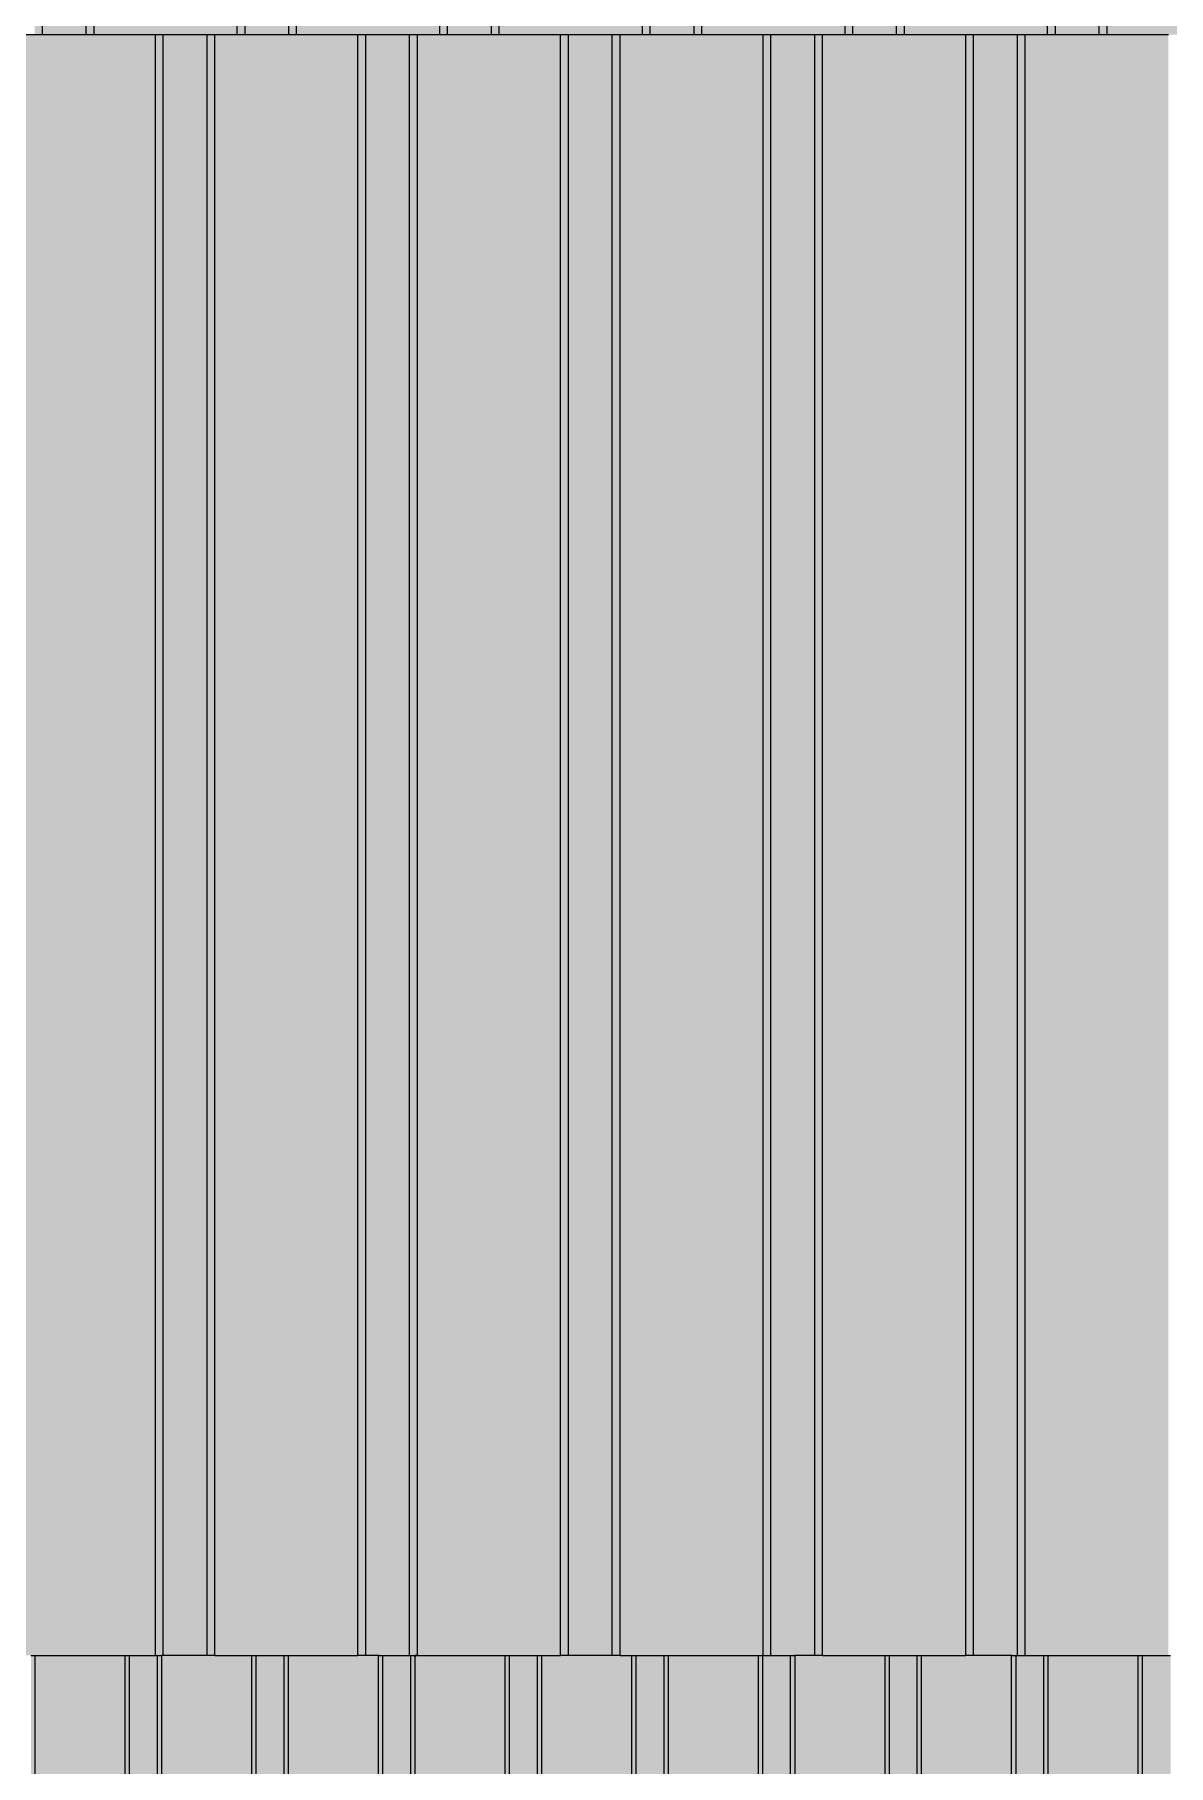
# Model space of a CAD drawing. Header units: millimetres. Extents: x 365175 to 2667127, y -330297 to -162108.
# Drawn here: x 2034039 to 2036277, y -322311 to -318894 of the extents above; entities that cross this region are included whole.
import ezdxf

# ---------------------------------------------------------------- set-up
doc = ezdxf.new("R2010")
doc.units = ezdxf.units.MM
doc.header["$MEASUREMENT"] = 0

# ---------------------------------------------------------------- blocks, each defined once
blk = doc.blocks.new('Élément de coupe_802_2', base_point=(2255931.670114369, -327094.3607468656))
at = {"linetype": 'Continuous', "lineweight": 0, "true_color": 0x000000}
for points in [[(2034040.260121653, -327094.3607468656), (2034040.260121653, -322094.3607468656), (2034031.613893901, -322094.3607468656), (2034031.613893901, -327094.3607468656)], [(2034217.96766615, -327094.3607468656), (2034217.96766615, -322094.3607468656), (2034040.260121653, -322094.3607468656), (2034040.260121653, -327094.3607468656)], [(2034058.564109652, -327094.3607092967), (2034217.967698724, -327094.3607281819), (2034217.967501846, -322094.3610065766), (2034058.564109652, -322387.3466021455)], [(2034226.613893901, -327094.3607468656), (2034226.613893901, -322094.3607468656), (2034217.96766615, -322094.3607468656), (2034217.96766615, -327094.3607468656)], [(2034226.613893901, -327094.3607468656), (2034226.613893901, -322094.3607468656), (2034217.96766615, -322094.3607468656), (2034217.96766615, -327094.3607468656)], [(2034281.613893901, -327094.3607468656), (2034281.613893901, -322094.3607468656), (2034226.613893901, -322094.3607468656), (2034226.613893901, -327094.3607468656)], [(2034290.260121653, -327094.3607468656), (2034290.260121653, -322094.3607468656), (2034281.613893901, -322094.3607468656), (2034281.613893901, -327094.3607468656)], [(2034289.427427594, -322100.3257145023), (2034290.260125058, -322128.5424581891), (2034290.26012179, -322094.3607499209), (2034289.427427594, -322094.3607562896)], [(2034290.260103404, -322094.3607573327), (2034290.260103404, -322128.5424673405), (2034359.743056163, -322128.5424464841), (2034394.780669509, -322094.360670112)], [(2034467.96766615, -327094.3607468656), (2034467.96766615, -322094.3607468656), (2034290.260121653, -322094.3607468656), (2034290.260121653, -327094.3607468656)], [(2034308.564025777, -322387.3466502542), (2034308.564025777, -327094.3607574054), (2034467.967680475, -327094.3607386492), (2034467.967614849, -322094.3607136867)], [(2034476.613893901, -327094.3607468656), (2034476.613893901, -322094.3607468656), (2034467.96766615, -322094.3607468656), (2034467.96766615, -327094.3607468656)], [(2034476.613893901, -327094.3607468656), (2034476.613893901, -322094.3607468656), (2034467.96766615, -322094.3607468656), (2034467.96766615, -327094.3607468656)], [(2034531.613893901, -327094.3607468656), (2034531.613893901, -322094.3607468656), (2034476.613893901, -322094.3607468656), (2034476.613893901, -327094.3607468656)], [(2034540.260121653, -327094.3607468656), (2034540.260121653, -322094.3607468656), (2034531.613893901, -322094.3607468656), (2034531.613893901, -327094.3607468656)], [(2034717.96766615, -327094.3607468656), (2034717.96766615, -322094.3607468656), (2034540.260121653, -322094.3607468656), (2034540.260121653, -327094.3607468656)], [(2034558.564109652, -322387.3466021455), (2034558.564109652, -327094.3607092967), (2034717.967698724, -327094.360728182), (2034717.967698724, -322094.3607416027), (2034673.242977622, -322094.3609128444), (2034673.242977622, -322128.5424708027), (2034699.370494112, -322128.5424911806)], [(2034726.613893901, -327094.3607468656), (2034726.613893901, -322094.3607468656), (2034717.96766615, -322094.3607468656), (2034717.96766615, -327094.3607468656)], [(2034726.613893901, -327094.3607468656), (2034726.613893901, -322094.3607468656), (2034717.96766615, -322094.3607468656), (2034717.96766615, -327094.3607468656)], [(2034781.613893901, -327094.3607468656), (2034781.613893901, -322094.3607468656), (2034726.613893901, -322094.3607468656), (2034726.613893901, -327094.3607468656)], [(2034790.260121653, -327094.3607468656), (2034790.260121653, -322094.3607468656), (2034781.613893901, -322094.3607468656), (2034781.613893901, -327094.3607468656)], [(2034790.26012179, -322094.3607499209), (2034789.943963074, -322094.360653736), (2034790.26012179, -322098.7708194089)], [(2034794.780631937, -322094.3607123365), (2034790.260121653, -322094.3607468655), (2034790.260121653, -322098.7707898006)], [(2034967.96766615, -327094.3607468656), (2034967.96766615, -322094.3607468656), (2034790.260121653, -322094.3607468656), (2034790.260121653, -327094.3607468656)], [(2034808.564044026, -322387.3467158118), (2034808.564044026, -327094.3607469382), (2034967.967698724, -327094.3607281819), (2034967.967633098, -322094.3609312937)], [(2034976.613893901, -327094.3607468656), (2034976.613893901, -322094.3607468656), (2034967.96766615, -322094.3607468656), (2034967.96766615, -327094.3607468656)], [(2034976.613893901, -327094.3607468656), (2034976.613893901, -322094.3607468656), (2034967.96766615, -322094.3607468656), (2034967.96766615, -327094.3607468656)], [(2035031.613893901, -327094.3607468656), (2035031.613893901, -322094.3607468656), (2034976.613893901, -322094.3607468656), (2034976.613893901, -327094.3607468656)], [(2035040.260121653, -327094.3607468656), (2035040.260121653, -322094.3607468656), (2035031.613893901, -322094.3607468656), (2035031.613893901, -327094.3607468656)], [(2035217.96766615, -327094.3607468656), (2035217.96766615, -322094.3607468656), (2035040.260121653, -322094.3607468656), (2035040.260121653, -327094.3607468656)], [(2035058.564044255, -322387.3465796238), (2035058.564044255, -327094.3607456629), (2035217.967635321, -327094.3607645482), (2035217.967569696, -322094.3606770323)], [(2035194.780684789, -322094.3607403404), (2035073.24298784, -322094.3607120165), (2035073.24298784, -322128.5423464272), (2035159.743005379, -322128.5424787569)], [(2035226.613893901, -327094.3607468656), (2035226.613893901, -322094.3607468656), (2035217.96766615, -322094.3607468656), (2035217.96766615, -327094.3607468656)], [(2035226.613893901, -327094.3607468656), (2035226.613893901, -322094.3607468656), (2035217.96766615, -322094.3607468656), (2035217.96766615, -327094.3607468656)], [(2035281.613893901, -327094.3607468656), (2035281.613893901, -322094.3607468656), (2035226.613893901, -322094.3607468656), (2035226.613893901, -327094.3607468656)], [(2035290.260121653, -327094.3607468656), (2035290.260121653, -322094.3607468656), (2035281.613893901, -322094.3607468656), (2035281.613893901, -327094.3607468656)], [(2035290.260121653, -322094.3607468656), (2035290.260121653, -327094.3607468656), (2035467.967665224, -327094.3607468656), (2035467.967665224, -322094.3608213714)], [(2035308.56410965, -322387.346602115), (2035308.56410965, -327094.3607087758), (2035467.96763308, -327094.3607653026), (2035467.967501828, -322094.3608545272)], [(2035467.967654566, -322094.3607706836), (2035467.967654566, -327094.3607468656), (2035476.613912542, -327094.3607468656), (2035476.613838036, -322094.3607706836)], [(2035467.967654566, -322094.3607706836), (2035467.967654566, -327094.3607468656), (2035476.613912542, -327094.3607468656), (2035476.613838036, -322094.3607706836)], [(2035531.613875986, -322094.3607706836), (2035476.613861347, -322094.3607706836), (2035476.613861347, -327094.3607468656), (2035531.613875986, -327094.3607468656)], [(2035531.613875795, -322094.3607706836), (2035531.613875795, -327094.3607468656), (2035540.260133771, -327094.3607468656), (2035540.260059265, -322094.3607706836)], [(2035540.260059529, -322094.3607765486), (2035539.25139212, -322094.3606428435), (2035540.260121616, -322128.5423893709)], [(2035594.7807194, -322094.3607293711), (2035540.260082575, -322094.3607706836), (2035540.260082575, -322128.5423287618), (2035559.743040305, -322128.5424674799)], [(2035717.9676253, -322094.3607706836), (2035540.260082575, -322094.3607706836), (2035540.260157081, -327094.3607468656), (2035717.967699806, -327094.3607468656)], [(2035558.564136265, -327094.3608650648), (2035717.967725896, -327094.3607319007), (2035717.967725896, -322094.3607277793), (2035558.564136265, -322387.3466653748)], [(2035717.967661504, -322094.3607706836), (2035717.967661504, -327094.3607468656), (2035726.61391948, -327094.3607468656), (2035726.613844974, -322094.3607706836)], [(2035717.967661504, -322094.3607706836), (2035717.967661504, -327094.3607468656), (2035726.61391948, -327094.3607468656), (2035726.613844974, -322094.3607706836)], [(2035781.613882924, -322094.3607706836), (2035726.613868285, -322094.3607706836), (2035726.613868285, -327094.3607468656), (2035781.613882924, -327094.3607468656)], [(2035781.613882733, -322094.3607706836), (2035781.613882733, -327094.3607468656), (2035790.260140709, -327094.3607468656), (2035790.260066203, -322094.3607706836)], [(2035967.967632238, -322094.3607706836), (2035790.260089513, -322094.3607706836), (2035790.260089513, -327094.3607468656), (2035967.967632238, -327094.3607468656)], [(2035949.370462882, -322128.5424612125), (2035808.564077617, -322387.3466496808), (2035808.564077617, -327094.3607076973), (2035967.967601974, -327094.3607642241), (2035967.967601974, -322094.3608251056), (2035873.242950859, -322094.3607381568), (2035873.242950859, -322128.5424483598)], [(2035967.96766615, -322094.3607706836), (2035967.96766615, -327094.3607468656), (2035976.613924126, -327094.3607468656), (2035976.61384962, -322094.3607706836)], [(2035967.96766615, -322094.3607706836), (2035967.96766615, -327094.3607468656), (2035976.613924126, -327094.3607468656), (2035976.61384962, -322094.3607706836)], [(2036031.613889862, -322094.3607706836), (2035976.613875223, -322094.3607706836), (2035976.613875223, -327094.3607468656), (2036031.613889862, -327094.3607468656)], [(2036040.260073141, -322094.3607706836), (2036031.613889671, -322094.3607706836), (2036031.613889671, -327094.3607468656), (2036040.260147647, -327094.3607468656)], [(2036217.967639176, -322094.3607706836), (2036040.260096452, -322094.3607706836), (2036040.260096452, -327094.3607468656), (2036217.967639176, -327094.3607468656)], [(2036058.564084395, -322387.3466157118), (2036058.564084395, -327094.3607085887), (2036217.967607358, -327094.3607651155), (2036217.967541732, -322094.3607553157)], [(2036217.96766615, -322094.3607706836), (2036217.96766615, -327094.3607468656), (2036226.613924126, -327094.3607468656), (2036226.613924126, -322094.3607706836)], [(2036217.96766615, -322094.3607706836), (2036217.96766615, -327094.3607468656), (2036226.613924126, -327094.3607468656), (2036226.613924126, -322094.3607706836)], [(2036281.6138968, -322094.3607706836), (2036226.613882161, -322094.3607706836), (2036226.613882161, -327094.3607468656), (2036281.6138968, -327094.3607468656)]]:
    blk.add_hatch(color=18, dxfattribs=at).paths.add_polyline_path(points)
at = {"color": 7, "linetype": 'Continuous', "lineweight": 5}
for p, q in [((2034031.613893901, -322094.3607468656), (2034040.260121653, -322094.3607468656)), ((2034040.260121653, -327094.3607468656), (2034040.260121653, -322094.3607468656)), ((2034040.260121653, -322094.3607468656), (2034217.96766615, -322094.3607468656)), ((2034217.96766615, -327094.3607468656), (2034217.96766615, -322094.3607468656)), ((2034217.96766615, -322094.3607468656), (2034226.613893901, -322094.3607468656)), ((2034226.613893901, -327094.3607468656), (2034226.613893901, -322094.3607468656)), ((2034226.613893901, -322094.3607468656), (2034281.613893901, -322094.3607468656)), ((2034281.613893901, -327094.3607468656), (2034281.613893901, -322094.3607468656)), ((2034281.613893901, -322094.3607468656), (2034289.472118885, -322094.3607468656)), ((2034290.260121653, -327094.3607468656), (2034290.260121653, -322094.3607468656)), ((2034394.780651036, -322094.3607468656), (2034467.96766615, -322094.3607468656)), ((2034467.96766615, -327094.3607468656), (2034467.96766615, -322094.3607468656)), ((2034467.96766615, -322094.3607468656), (2034476.613893901, -322094.3607468656)), ((2034476.613893901, -327094.3607468656), (2034476.613893901, -322094.3607468656)), ((2034476.613893901, -322094.3607468656), (2034531.613893901, -322094.3607468656)), ((2034531.613893901, -327094.3607468656), (2034531.613893901, -322094.3607468656)), ((2034531.613893901, -322094.3607468656), (2034540.260121653, -322094.3607468656)), ((2034540.260121653, -327094.3607468656), (2034540.260121653, -322094.3607468656)), ((2034540.260121653, -322094.3607468656), (2034677.416995963, -322094.3607468656)), ((2034717.96766615, -327094.3607468656), (2034717.96766615, -322094.3607468656)), ((2034718.976392721, -322094.3607468656), (2034726.613893901, -322094.3607468656)), ((2034726.613893901, -327094.3607468656), (2034726.613893901, -322094.3607468656)), ((2034726.613893901, -322094.3607468656), (2034781.613893901, -322094.3607468656)), ((2034781.613893901, -327094.3607468656), (2034781.613893901, -322094.3607468656)), ((2034781.613893901, -322094.3607468656), (2034789.943963698, -322094.3607468656)), ((2034790.260121653, -327094.3607468656), (2034790.260121653, -322094.3607468656)), ((2034794.780651036, -322094.3607468656), (2034967.96766615, -322094.3607468656)), ((2034967.96766615, -327094.3607468656), (2034967.96766615, -322094.3607468656)), ((2034967.96766615, -322094.3607468656), (2034976.613893901, -322094.3607468656)), ((2034976.613893901, -327094.3607468656), (2034976.613893901, -322094.3607468656)), ((2034976.613893901, -322094.3607468656), (2035031.613893901, -322094.3607468656)), ((2035031.613893901, -327094.3607468656), (2035031.613893901, -322094.3607468656)), ((2035031.613893901, -322094.3607468656), (2035040.260121653, -322094.3607468656)), ((2035040.260121653, -327094.3607468656), (2035040.260121653, -322094.3607468656)), ((2035040.260121653, -322094.3607468656), (2035077.416995963, -322094.3607468656)), ((2035194.780651036, -322094.3607468656), (2035217.96766615, -322094.3607468656)), ((2035217.96766615, -327094.3607468656), (2035217.96766615, -322094.3607468656)), ((2035217.96766615, -322094.3607468656), (2035226.613893901, -322094.3607468656)), ((2035226.613893901, -327094.3607468656), (2035226.613893901, -322094.3607468656)), ((2035226.613893901, -322094.3607468656), (2035281.613893901, -322094.3607468656)), ((2035281.613893901, -327094.3607468656), (2035281.613893901, -322094.3607468656)), ((2035281.613893901, -322094.3607468656), (2035290.260121653, -322094.3607468656)), ((2035290.260121653, -327094.3607468656), (2035290.260121653, -322094.3607468656)), ((2035290.260121653, -322094.3607468656), (2035467.96766615, -322094.3607468656)), ((2035467.96766615, -327094.3607468656), (2035467.96766615, -322094.3607468656)), ((2035467.96766615, -322094.3607468656), (2035476.613893901, -322094.3607468656)), ((2035476.613893901, -327094.3607468656), (2035476.613893901, -322094.3607468656)), ((2035476.613893901, -322094.3607468656), (2035531.613893901, -322094.3607468656)), ((2035531.613893901, -327094.3607468656), (2035531.613893901, -322094.3607468656)), ((2035531.613893901, -322094.3607468656), (2035539.251395082, -322094.3607468656)), ((2035540.260121653, -327094.3607468656), (2035540.260121653, -322094.3607468656)), ((2035594.780651037, -322094.3607468656), (2035717.96766615, -322094.3607468656)), ((2035717.96766615, -327094.3607468656), (2035717.96766615, -322094.3607468656)), ((2035717.96766615, -322094.3607468656), (2035726.613893901, -322094.3607468656)), ((2035726.613893901, -327094.3607468656), (2035726.613893901, -322094.3607468656)), ((2035726.613893901, -322094.3607468656), (2035781.613893901, -322094.3607468656)), ((2035781.613893901, -327094.3607468656), (2035781.613893901, -322094.3607468656)), ((2035781.613893901, -322094.3607468656), (2035790.260121653, -322094.3607468656)), ((2035790.260121653, -327094.3607468656), (2035790.260121653, -322094.3607468656)), ((2035790.260121653, -322094.3607468656), (2035877.416995963, -322094.3607468656)), ((2035967.96766615, -327094.3607468656), (2035967.96766615, -322094.3607468656)), ((2035968.976392721, -322094.3607468656), (2035976.613893901, -322094.3607468656)), ((2035976.613893901, -327094.3607468656), (2035976.613893901, -322094.3607468656)), ((2035976.613893901, -322094.3607468656), (2036031.613893901, -322094.3607468656)), ((2036031.613893901, -327094.3607468656), (2036031.613893901, -322094.3607468656)), ((2036031.613893901, -322094.3607468656), (2036040.260121653, -322094.3607468656)), ((2036040.260121653, -327094.3607468656), (2036040.260121653, -322094.3607468656)), ((2036040.260121653, -322094.3607468656), (2036217.96766615, -322094.3607468656)), ((2036217.96766615, -327094.3607468656), (2036217.96766615, -322094.3607468656)), ((2036217.96766615, -322094.3607468656), (2036226.613893901, -322094.3607468656)), ((2036226.613893901, -327094.3607468656), (2036226.613893901, -322094.3607468656)), ((2036226.613893901, -322094.3607468656), (2036281.613893901, -322094.3607468656))]:
    blk.add_line(p, q, dxfattribs=at)
blk = doc.blocks.new('Élément de coupe_834_2', base_point=(2255931.670114369, -327094.3607468656))
at = {"linetype": 'Continuous', "lineweight": 0, "true_color": 0x000000}
for points in [[(2034277.416995963, -322094.3607468656), (2034277.416995963, -318894.3607468656), (2033994.780651036, -318894.3607468656), (2033994.780651036, -322094.3607468656)], [(2034273.243000443, -322094.3608003246), (2034277.417002906, -322094.3607428831), (2034277.417002906, -318894.3607287881), (2034273.243000443, -318928.5424342808)], [(2034292.8488235, -322094.3607468656), (2034292.8488235, -318894.3607468656), (2034277.416995963, -318894.3607468656), (2034277.416995963, -322094.3607468656)], [(2034292.8488235, -322094.3607468656), (2034292.8488235, -318894.3607468656), (2034277.416995963, -318894.3607468656), (2034277.416995963, -322094.3607468656)], [(2034379.3488235, -322094.3607468656), (2034379.3488235, -318894.3607468656), (2034292.8488235, -318894.3607468656), (2034292.8488235, -322094.3607468656)], [(2034394.780651036, -322094.3607468656), (2034394.780651036, -318894.3607468656), (2034379.3488235, -318894.3607468656), (2034379.3488235, -322094.3607468656)], [(2034677.416995963, -322094.3607468656), (2034677.416995963, -318894.3607468656), (2034394.780651036, -318894.3607468656), (2034394.780651036, -322094.3607468656)], [(2034673.24304369, -322094.3607755193), (2034677.417002906, -322094.3607428831), (2034677.417002906, -318894.3607287881), (2034673.24304369, -318928.5424094755)], [(2034692.8488235, -322094.3607468656), (2034692.8488235, -318894.3607468656), (2034677.416995963, -318894.3607468656), (2034677.416995963, -322094.3607468656)], [(2034692.8488235, -322094.3607468656), (2034692.8488235, -318894.3607468656), (2034677.416995963, -318894.3607468656), (2034677.416995963, -322094.3607468656)], [(2034779.3488235, -322094.3607468656), (2034779.3488235, -318894.3607468656), (2034692.8488235, -318894.3607468656), (2034692.8488235, -322094.3607468656)], [(2034794.780651036, -322094.3607468656), (2034794.780651036, -318894.3607468656), (2034779.3488235, -318894.3607468656), (2034779.3488235, -322094.3607468656)], [(2035077.416995963, -322094.3607468656), (2035077.416995963, -318894.3607468656), (2034794.780651036, -318894.3607468656), (2034794.780651036, -322094.3607468656)], [(2035073.243025732, -322094.3607858198), (2035077.416984948, -322094.3607531835), (2035077.416941701, -318894.3607638939), (2035073.243025732, -318928.542419776)], [(2035092.8488235, -322094.3607468656), (2035092.8488235, -318894.3607468656), (2035077.416995963, -318894.3607468656), (2035077.416995963, -322094.3607468656)], [(2035092.8488235, -322094.3607468656), (2035092.8488235, -318894.3607468656), (2035077.416995963, -318894.3607468656), (2035077.416995963, -322094.3607468656)], [(2035179.3488235, -322094.3607468656), (2035179.3488235, -318894.3607468656), (2035092.8488235, -318894.3607468656), (2035092.8488235, -322094.3607468656)], [(2035194.780651036, -322094.3607468656), (2035194.780651036, -318894.3607468656), (2035179.3488235, -318894.3607468656), (2035179.3488235, -322094.3607468656)], [(2035194.780651036, -318894.3607468656), (2035194.780651036, -322094.3607580362), (2035477.416944134, -322094.3607580362), (2035477.416991818, -318894.3607468656)], [(2035477.417001346, -318894.3607287881), (2035473.242998906, -318928.5424340921), (2035473.242998906, -322094.3607826619), (2035477.4169581, -322094.3607500257)], [(2035477.417000297, -318894.3607468656), (2035477.416952614, -322094.3607706836), (2035492.848848396, -322094.3607706836), (2035492.848800712, -318894.3607468656)], [(2035477.417000297, -318894.3607468656), (2035477.416952614, -322094.3607706836), (2035492.848848396, -322094.3607706836), (2035492.848800712, -318894.3607468656)], [(2035492.8488235, -318894.3607468656), (2035492.8488235, -322094.3607706836), (2035579.348788381, -322094.3607706836), (2035579.348836065, -318894.3607468656)], [(2035579.348810921, -318894.3607468656), (2035579.348810921, -322094.3607706836), (2035594.780706704, -322094.3607706836), (2035594.78065902, -318894.3607468656)], [(2035594.780651037, -318894.3607468656), (2035594.78069872, -322094.3607706836), (2035877.417040618, -322094.3607706836), (2035877.416992935, -318894.3607468656)], [(2035877.417007062, -318894.3607287881), (2035873.243004537, -318928.5424347834), (2035873.243004537, -322094.3607972729), (2035877.417050309, -322094.3607651255)], [(2035877.416995963, -318894.3607468656), (2035877.417043647, -322094.3607706836), (2035892.848796379, -322094.3607706836), (2035892.848844062, -318894.3607468656)], [(2035877.416995963, -318894.3607468656), (2035877.417043647, -322094.3607706836), (2035892.848796379, -322094.3607706836), (2035892.848844062, -318894.3607468656)], [(2035892.84880713, -318894.3607468656), (2035892.84880713, -322094.3607706836), (2035979.348772011, -322094.3607706836), (2035979.348819695, -318894.3607468656)], [(2035979.348826633, -318894.3607468656), (2035979.348778949, -322094.3607706836), (2035994.780674732, -322094.3607706836), (2035994.780674732, -318894.3607468656)], [(2035994.780651036, -318894.3607468656), (2035994.780651036, -322094.3607706836), (2036277.416992935, -322094.3607706836), (2036277.416992935, -318894.3607468656)], [(2036277.416972273, -318894.3607474231), (2036273.243013029, -318928.542428335), (2036273.243013029, -322094.3607650712), (2036277.416972273, -322094.3607825345)]]:
    blk.add_hatch(color=18, dxfattribs=at).paths.add_polyline_path(points)
at = {"color": 7, "linetype": 'Continuous', "lineweight": 5}
for p, q in [((2033994.780651036, -318894.3607468656), (2034277.416995963, -318894.3607468656)), ((2034277.416995963, -322094.3607468656), (2034277.416995963, -318894.3607468656)), ((2034277.416995963, -318894.3607468656), (2034292.8488235, -318894.3607468656)), ((2034292.8488235, -322094.3607468656), (2034292.8488235, -318894.3607468656)), ((2034292.8488235, -318894.3607468656), (2034379.3488235, -318894.3607468656)), ((2034379.3488235, -322094.3607468656), (2034379.3488235, -318894.3607468656)), ((2034379.3488235, -318894.3607468656), (2034394.780651036, -318894.3607468656)), ((2034394.780651036, -322094.3607468656), (2034394.780651036, -318894.3607468656)), ((2034394.780651036, -318894.3607468656), (2034677.416995963, -318894.3607468656)), ((2034677.416995963, -322094.3607468656), (2034677.416995963, -318894.3607468656)), ((2034677.416995963, -318894.3607468656), (2034692.8488235, -318894.3607468656)), ((2034692.8488235, -322094.3607468656), (2034692.8488235, -318894.3607468656)), ((2034692.8488235, -318894.3607468656), (2034779.3488235, -318894.3607468656)), ((2034779.3488235, -322094.3607468656), (2034779.3488235, -318894.3607468656)), ((2034779.3488235, -318894.3607468656), (2034794.780651036, -318894.3607468656)), ((2034794.780651036, -322094.3607468656), (2034794.780651036, -318894.3607468656)), ((2034794.780651036, -318894.3607468656), (2035077.416995963, -318894.3607468656)), ((2035077.416995963, -322094.3607468656), (2035077.416995963, -318894.3607468656)), ((2035077.416995963, -318894.3607468656), (2035092.8488235, -318894.3607468656)), ((2035092.8488235, -322094.3607468656), (2035092.8488235, -318894.3607468656)), ((2035092.8488235, -318894.3607468656), (2035179.3488235, -318894.3607468656)), ((2035179.3488235, -322094.3607468656), (2035179.3488235, -318894.3607468656)), ((2035179.3488235, -318894.3607468656), (2035194.780651036, -318894.3607468656)), ((2035194.780651036, -322094.3607468656), (2035194.780651036, -318894.3607468656)), ((2035194.780651036, -318894.3607468656), (2035477.416995963, -318894.3607468656)), ((2035477.416995963, -322094.3607468656), (2035477.416995963, -318894.3607468656)), ((2035477.416995963, -318894.3607468656), (2035492.8488235, -318894.3607468656)), ((2035492.8488235, -322094.3607468656), (2035492.8488235, -318894.3607468656)), ((2035492.8488235, -318894.3607468656), (2035579.3488235, -318894.3607468656)), ((2035579.3488235, -322094.3607468656), (2035579.3488235, -318894.3607468656)), ((2035579.3488235, -318894.3607468656), (2035594.780651037, -318894.3607468656)), ((2035594.780651037, -322094.3607468656), (2035594.780651037, -318894.3607468656)), ((2035594.780651037, -318894.3607468656), (2035877.416995963, -318894.3607468656)), ((2035877.416995963, -322094.3607468656), (2035877.416995963, -318894.3607468656)), ((2035877.416995963, -318894.3607468656), (2035892.8488235, -318894.3607468656)), ((2035892.8488235, -322094.3607468656), (2035892.8488235, -318894.3607468656)), ((2035892.8488235, -318894.3607468656), (2035979.3488235, -318894.3607468656)), ((2035979.3488235, -322094.3607468656), (2035979.3488235, -318894.3607468656)), ((2035979.3488235, -318894.3607468656), (2035994.780651036, -318894.3607468656)), ((2035994.780651036, -322094.3607468656), (2035994.780651036, -318894.3607468656)), ((2035994.780651036, -318894.3607468656), (2036277.416995963, -318894.3607468656)), ((2034292.8488235, -322094.3607468656), (2034289.472118885, -322094.3607468656)), ((2034379.3488235, -322094.3607468656), (2034292.8488235, -322094.3607468656)), ((2034394.780651036, -322094.3607468656), (2034379.3488235, -322094.3607468656)), ((2034692.8488235, -322094.3607468656), (2034677.416995963, -322094.3607468656)), ((2034718.976392721, -322094.3607468656), (2034692.8488235, -322094.3607468656)), ((2034794.780651036, -322094.3607468656), (2034789.943963698, -322094.3607468656)), ((2035092.8488235, -322094.3607468656), (2035077.416995963, -322094.3607468656)), ((2035179.3488235, -322094.3607468656), (2035092.8488235, -322094.3607468656)), ((2035194.780651036, -322094.3607468656), (2035179.3488235, -322094.3607468656)), ((2035579.3488235, -322094.3607468656), (2035539.251395082, -322094.3607468656)), ((2035594.780651037, -322094.3607468656), (2035579.3488235, -322094.3607468656)), ((2035892.8488235, -322094.3607468656), (2035877.416995963, -322094.3607468656)), ((2035968.976392721, -322094.3607468656), (2035892.8488235, -322094.3607468656))]:
    blk.add_line(p, q, dxfattribs=at)
blk = doc.blocks.new('Élément de coupe_1161_2', base_point=(2255931.670114369, -327094.3607468656))
at = {"linetype": 'Continuous', "lineweight": 0, "true_color": 0x000000}
for points in [[(2034038.991276171, -318894.3607692173), (2034054.423112234, -318894.3607692173), (2034054.423112234, -308594.3607468656), (2034038.991276171, -308594.3607468656)], [(2034038.991276171, -318894.3607692173), (2034054.423112234, -318894.3607692173), (2034054.423112234, -308594.3607468656), (2034038.991276171, -308594.3607468656)], [(2034054.423112234, -318894.3607692173), (2034140.923027297, -318894.3607692173), (2034140.923027297, -308594.3607468656), (2034054.423112234, -308594.3607468656)], [(2034140.923027297, -318894.3607692173), (2034156.35486336, -318894.3607692173), (2034156.35486336, -308594.3607468656), (2034140.923027297, -308594.3607468656)], [(2034156.35486336, -318894.3608255158), (2034277.417144896, -318894.3606285384), (2034438.991364797, -318894.3606285384), (2034438.991364797, -308594.36083586), (2034156.35486336, -308594.36083586)], [(2034438.991276171, -318894.3607692173), (2034454.423112234, -318894.3607692173), (2034454.423112234, -308594.3607468656), (2034438.991276171, -308594.3607468656)], [(2034438.991276171, -318894.3607692173), (2034454.423112234, -318894.3607692173), (2034454.423112234, -308594.3607468656), (2034438.991276171, -308594.3607468656)], [(2034454.423112234, -318894.3607692173), (2034540.923027297, -318894.3607692173), (2034540.923027297, -308594.3607468656), (2034454.423112234, -308594.3607468656)], [(2034540.923027297, -318894.3607692173), (2034556.35486336, -318894.3607692173), (2034556.35486336, -308594.3607468656), (2034540.923027297, -308594.3607468656)], [(2034556.35486336, -318894.3607391838), (2034677.416970709, -318894.3607391838), (2034838.99127582, -318894.3607391838), (2034838.99127582, -308594.3607653561), (2034556.35486336, -308594.3607653561)], [(2034834.817103715, -318894.3607771926), (2034838.991313091, -318894.3607797691), (2034838.991175976, -308594.3607839555), (2034834.817240831, -308628.5423855339)], [(2034838.991276171, -318894.3607692173), (2034854.423112234, -318894.3607692173), (2034854.423112234, -308594.3607468656), (2034838.991276171, -308594.3607468656)], [(2034838.991276171, -318894.3607692173), (2034854.423112234, -318894.3607692173), (2034854.423112234, -308594.3607468656), (2034838.991276171, -308594.3607468656)], [(2034854.423112234, -318894.3607692173), (2034940.923027297, -318894.3607692173), (2034940.923027297, -308594.3607468656), (2034854.423112234, -308594.3607468656)], [(2034940.923027297, -318894.3607692173), (2034956.35486336, -318894.3607692173), (2034956.35486336, -308594.3607468656), (2034940.923027297, -308594.3607468656)], [(2034956.35486336, -318894.3607522686), (2035077.417103432, -318894.3607522686), (2035238.991338334, -318894.3607522686), (2035238.991338334, -308594.3608062689), (2034956.35486336, -308594.3608062689)], [(2035234.817223149, -318894.3608713696), (2035238.991295433, -318894.3607937501), (2035238.991158318, -308594.3607392859), (2035234.817223149, -308628.5424999014)], [(2035238.991276171, -318894.3607692173), (2035254.423112234, -318894.3607692173), (2035254.423112234, -308594.3607468656), (2035238.991276171, -308594.3607468656)], [(2035238.991276171, -318894.3607692173), (2035254.423112234, -318894.3607692173), (2035254.423112234, -308594.3607468656), (2035238.991276171, -308594.3607468656)], [(2035254.423112234, -318894.3607692173), (2035340.923027297, -318894.3607692173), (2035340.923027297, -308594.3607468656), (2035254.423112234, -308594.3607468656)], [(2035340.923027297, -318894.3607692173), (2035356.35486336, -318894.3607692173), (2035356.35486336, -308594.3607468656), (2035340.923027297, -308594.3607468656)], [(2035356.35486336, -318894.3606854236), (2035477.416915274, -318894.3608645195), (2035638.991365006, -318894.3608645195), (2035638.991365006, -308594.3608257176), (2035356.35486336, -308594.3608257176)], [(2035638.991244413, -308594.3606830882), (2035634.817172115, -308628.5425224626), (2035634.81730923, -318894.3610079418), (2035638.991381529, -318894.3609303223)], [(2035638.991276171, -318894.3607692173), (2035654.423112234, -318894.3607692173), (2035654.423112234, -308594.3607468656), (2035638.991276171, -308594.3607468656)], [(2035638.991276171, -318894.3607692173), (2035654.423112234, -318894.3607692173), (2035654.423112234, -308594.3607468656), (2035638.991276171, -308594.3607468656)], [(2035654.423112234, -318894.3607692173), (2035740.923027297, -318894.3607692173), (2035740.923027297, -308594.3607468656), (2035654.423112234, -308594.3607468656)], [(2035740.923027297, -318894.3607692173), (2035756.354863361, -318894.3607692173), (2035756.354863361, -308594.3607468656), (2035740.923027297, -308594.3607468656)], [(2035756.354863361, -318894.3607497063), (2035877.41707267, -318894.3605765708), (2036038.991251301, -318894.3605765708), (2036038.991251301, -308594.360750892), (2035756.354863361, -308594.360750892)], [(2036038.991276171, -318894.3607692173), (2036054.423112234, -318894.3607692173), (2036054.423112234, -308594.3607468656), (2036038.991276171, -308594.3607468656)], [(2036038.991276171, -318894.3607692173), (2036054.423112234, -318894.3607692173), (2036054.423112234, -308594.3607468656), (2036038.991276171, -308594.3607468656)], [(2036054.423112234, -318894.3607692173), (2036140.923027297, -318894.3607692173), (2036140.923027297, -308594.3607468656), (2036054.423112234, -308594.3607468656)], [(2036140.923027297, -318894.3607692173), (2036156.35486336, -318894.3607692173), (2036156.35486336, -308594.3607468656), (2036140.923027297, -308594.3607468656)], [(2036156.35486336, -318894.3608307496), (2036277.416982097, -318894.3608307496), (2036438.991287965, -318894.3608307496), (2036438.991287965, -308594.3606819492), (2036156.35486336, -308594.3606819492)]]:
    blk.add_hatch(color=18, dxfattribs=at).paths.add_polyline_path(points)
at = {"color": 7, "linetype": 'Continuous', "lineweight": 5}
for p, q in [((2034054.423018366, -318894.3607468656), (2034054.423018366, -308594.3607468656)), ((2034140.923018366, -318894.3607468656), (2034140.923018366, -308594.3607468656)), ((2034156.354845902, -318894.3607468656), (2034156.354845902, -308594.3607468656)), ((2034438.991190829, -318894.3607468656), (2034438.991190829, -308594.3607468656)), ((2034454.423018366, -318894.3607468656), (2034454.423018366, -308594.3607468656)), ((2034540.923018366, -318894.3607468656), (2034540.923018366, -308594.3607468656)), ((2034556.354845902, -318894.3607468656), (2034556.354845902, -308594.3607468656)), ((2034838.991190829, -318894.3607468656), (2034838.991190829, -308594.3607468656)), ((2034854.423018366, -318894.3607468656), (2034854.423018366, -308594.3607468656)), ((2034940.923018366, -318894.3607468656), (2034940.923018366, -308594.3607468656)), ((2034956.354845902, -318894.3607468656), (2034956.354845902, -308594.3607468656)), ((2035238.991190829, -318894.3607468656), (2035238.991190829, -308594.3607468656)), ((2035254.423018366, -318894.3607468656), (2035254.423018366, -308594.3607468656)), ((2035340.923018366, -318894.3607468656), (2035340.923018366, -308594.3607468656)), ((2035356.354845902, -318894.3607468656), (2035356.354845902, -308594.3607468656)), ((2035638.991190829, -318894.3607468656), (2035638.991190829, -308594.3607468656)), ((2035654.423018366, -318894.3607468656), (2035654.423018366, -308594.3607468656)), ((2035740.923018366, -318894.3607468656), (2035740.923018366, -308594.3607468656)), ((2035756.354845902, -318894.3607468656), (2035756.354845902, -308594.3607468656)), ((2036038.991190829, -318894.3607468656), (2036038.991190829, -308594.3607468656)), ((2036054.423018366, -318894.3607468656), (2036054.423018366, -308594.3607468656)), ((2036140.923018366, -318894.3607468656), (2036140.923018366, -308594.3607468656)), ((2036156.354845902, -318894.3607468656), (2036156.354845902, -308594.3607468656))]:
    blk.add_line(p, q, dxfattribs=at)

msp = doc.modelspace()

# ---------------------------------------------------------------- block references
at = {"lineweight": 0}
for name in ['Élément de coupe_1161_2', 'Élément de coupe_834_2', 'Élément de coupe_802_2']:
    msp.add_blockref(name, (2255931.670114369, -327094.3607468656), dxfattribs=at)

doc.saveas('drawing.dxf')
